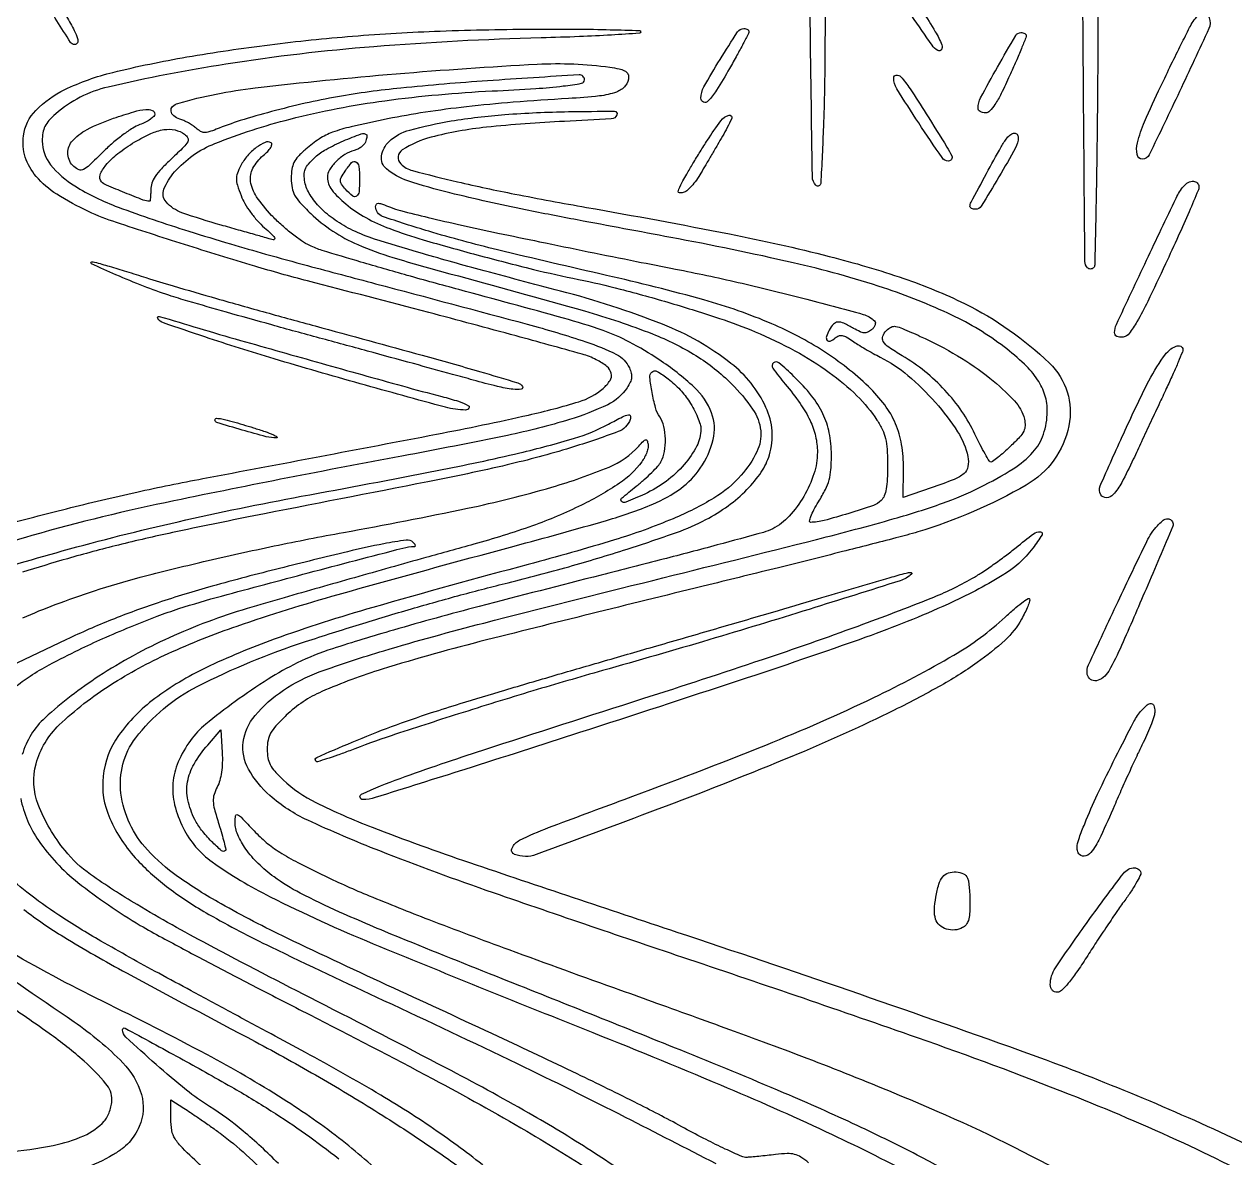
# Model space of a CAD drawing. Extents: x 118 to 879, y 65 to 960.
# Drawn here: x 375.5 to 676.9, y 509.8 to 792.1 of the extents above; entities that cross this region are included whole.
import ezdxf

# ---------------------------------------------------------------- set-up
doc = ezdxf.new("R2010")
doc.units = 0

msp = doc.modelspace()

# ---------------------------------------------------------------- linework, layer by layer
for points in [[(574.811658, 809.917031, -0.003627), (574.885532, 785.219109, -0.008291), (574.497306, 766.597162, -0.004601), (573.835481, 752.413753, -0.64801), (572.641468, 751.957472, -0.195188), (571.760163, 754.040014, -0.000307), (571.17627, 795.183036, -0.000571), (570.675986, 835.417726, -0.094706), (571.449756, 839.729662, -0.083429), (571.754809, 840.246885, -0.0892), (572.206142, 840.622062, -0.09569), (572.731582, 840.798983, -0.114364), (573.250526, 840.750189, -0.302597), (573.927776, 839.880496, -0.005842), (574.299476, 833.919259, -0.008258), (574.60093, 825.075218, -0.001828)], [(642.808853, 782.582422, -0.001384), (642.636444, 763.198602, -0.002257), (642.370413, 746.754962, -0.000292), (642.059422, 732.139656, -0.193395), (641.75, 731.415755, -0.099027), (641.406516, 731.187075, -0.09784), (641, 731.106822, -0.097833), (640.593483, 731.187195, -0.098996), (640.25, 731.415979, -0.19689), (639.604788, 732.954694, -0.000128), (639.227996, 780.141234, -0.000359), (638.907226, 825.897285, -0.0622), (639.482267, 830.75, -0.060789), (639.809639, 831.610283, -0.066308), (640.327144, 832.339062, -0.075015), (640.947716, 832.831882, -0.131095), (641.577905, 833, -0.398623), (642.518054, 832.10887, -0.007278), (642.810233, 824.614417, -0.006892), (642.945044, 811.929625, -0.000743)], [(599.192166, 795.291857, -0.01073), (602.369604, 790.218087, -0.042244), (603.984581, 786.905322, -0.239151), (603.865101, 785.718358, -0.409467), (602.974533, 785.51574, -0.102491), (601.558618, 786.855697, -0.002575), (596.505208, 794.186519, -0.001915), (591.415688, 801.713506, -0.148764), (591, 803.079731, -0.438618), (591.756988, 803.776641, -0.171015), (593.217853, 803.121891, -0.044599), (595.776036, 800.214266, -0.012865)], [(383, 800.044006, 0.108095), (383.13126, 799.443951, 0.007506), (383.88125, 797.874232, 0.010389), (384.850881, 796.018579, 0.007618), (386, 794, -0.009475), (387.977207, 790.496566, -0.052608), (388.797253, 788.500077, -0.172231), (388.738364, 787.4589, -0.302005), (388.047904, 787, -0.255123), (387.021943, 787.559938, -0.004784), (383.648003, 792.917005, -0.007134), (380.499462, 798.190866, -0.131742), (380, 800.053576, -0.15599), (380.115421, 800.414536, -0.097547), (380.440625, 800.721988, -0.079743), (380.926415, 800.929508, -0.061218), (381.5, 801, -0.061866), (382.073562, 800.928759, -0.080238), (382.559375, 800.719177, -0.09782), (382.884545, 800.408607, -0.154548)], [(670.576251, 793.661888, -0.202241), (670.488409, 790.975752, -0.002604), (663.181087, 775.332305, -0.002114), (655.637093, 759.571754, -0.287591), (653.927877, 758.5, -0.36395), (652.592259, 759.620635, -0.105842), (652.697462, 762.518018, -0.040486), (654.491651, 767.788424, -0.008631), (658.497872, 776.609484, -0.002194), (661.133267, 782.093666, -0.002873), (663.592225, 787.080599, -0.002114), (665.693817, 791.237711, -0.026925), (666.572062, 792.75, -0.047045), (667.783019, 794.266018, -0.145736), (668.911936, 794.902461, -0.23601), (669.860588, 794.670688, -0.125967)], [(555.971221, 790.25, -0.109955), (555.833753, 789.727748, -0.002119), (554.535763, 787.238492, -0.00501), (552.973222, 784.343323, -0.003323), (551.12497, 781.05125, -0.009968), (547.893515, 775.637747, -0.052013), (545.760886, 772.901336, -0.311575), (544.64089, 772.673419, -0.300448), (544, 773.643701, -0.128962), (544.738566, 776.459574, -0.009849), (548.759277, 783.279303, -0.006808), (553.123873, 790.148554, -0.252987), (554.698961, 791, -0.055899), (555.194532, 790.944423, -0.07748), (555.609366, 790.779688, -0.098828), (555.881852, 790.535991, -0.172288)], [(625.015028, 789.25, -0.101797), (624.916063, 788.714843, -0.00182), (623.803317, 786.003125, -0.004467), (622.462519, 782.849171, -0.002956), (620.868953, 779.25, -0.008366), (618.772517, 774.790648, -0.030103), (617.221285, 772.058474, -0.048061), (615.952843, 770.465996, -0.203265), (614.853926, 770, -0.058999), (614.144904, 770.083955, -0.077993), (613.544591, 770.331696, -0.0965), (613.142474, 770.698472, -0.161104), (613, 771.129177, -0.12285), (613.656602, 773.761229, -0.006487), (617.857213, 781.415389, -0.004015), (622.376687, 789.255515, -0.265979), (623.677199, 790, -0.054646), (624.184332, 789.944409, -0.073277), (624.615842, 789.779688, -0.091845), (624.908344, 789.536237, -0.169973)], [(600.088758, 769.778681, -0.000974), (605.266084, 761.488736, -0.028692), (606.454809, 759.307319, -0.251081), (606.410326, 758.425754, -0.262915), (605.656615, 758, -0.247643), (604.040869, 758.852539, -0.004185), (598.249482, 767.476155, -0.005969), (592.780935, 775.987519, -0.140704), (592, 778.707667, -0.38627), (592.64359, 779.41645, -0.237064), (593.772321, 778.979699, -0.038049), (596.072877, 776.015482, -0.005933)], [(408, 769.700888, -0.196891), (407.758744, 769.111976, -0.043576), (406.912082, 768.389995, -0.039007), (405.714503, 767.670484, -0.029023), (404.29645, 767.062556, 0.054618), (402.507202, 766.184742, 0.018063), (400.09103, 764.526943, 0.017744), (397.524725, 762.481387, 0.019241), (395.180856, 760.311291, -0.00577), (391.740922, 756.949845, -0.073201), (390.268285, 755.906991, -0.207947), (389.151957, 755.839946, -0.096674), (387.884406, 756.604611, -0.185821), (386.364063, 759.614124, -0.199231), (387.312446, 762.757991, -0.103415), (391.15933, 765.858691, -0.035982), (397.74925, 768.647792, -0.009673), (402.817271, 770.266192, -0.04688), (405.776172, 770.853878, -0.121837), (407.373287, 770.628639, -0.30611)], [(549.361981, 764.163563, -0.000082), (548.126835, 762.051892, -0.00005), (546.661453, 759.548117, -0.00005), (545.204522, 757.059916, -0.000087), (543.99775, 755.00024, -0.023611), (542.859508, 753.252936, -0.028059), (541.620742, 751.723242, -0.028723), (540.452422, 750.57538, -0.132996), (539.609504, 750.163314, -0.047735), (538.641673, 750.071234, -0.406552), (538.358183, 750.347683, -0.120531), (538.503317, 751.014792, -0.005782), (539.534889, 753.067467, -0.012578), (540.466235, 754.762585, -0.003465), (542.016129, 757.380817, -0.003498), (543.81399, 760.32366, -0.00365), (545.62792, 763.199568, -0.017473), (548.972052, 768.036089, -0.171208), (551.000478, 769.399449, -0.631601), (551.669018, 768.600522, -0.024806)], [(415.442882, 764.665424, -0.119256), (416.229571, 763.735281, -0.24449), (416.215706, 762.806488, -0.0751), (415.234139, 761.50023, -0.006109), (412.134011, 758.528583, 0.014879), (409.64375, 756.056277, 0.042305), (408.117598, 754.148431, 0.061662), (407.282961, 752.492954, 0.086164), (407, 750.863158, -0.00945), (406.979251, 749.765382, -0.015648), (406.915286, 748.841053, -0.009431), (406.8265, 748.100023, -0.374317), (406.711613, 748, -0.091418), (405.15501, 748.287001, -0.005157), (400.573551, 750.090235, -0.005018), (396.019774, 751.990477, -0.095297), (394.748178, 752.851822, -0.298016), (394.395631, 754.53787, -0.08118), (395.852626, 756.995459, -0.053654), (398.829916, 759.861934, -0.028843), (403.037262, 762.75, -0.030191), (407.02592, 764.844467, -0.067597), (410.300794, 765.815239, -0.091258), (413.052868, 765.735899, -0.105524)], [(623, 763.903925, -0.126688), (622.326532, 761.288602, -0.007425), (618.21705, 754.093158, -0.004824), (613.790241, 746.764968, -0.26007), (612.419017, 746, -0.044884), (611.875839, 746.048859, -0.064752), (611.416836, 746.195253, -0.084676), (611.106616, 746.410694, -0.201367), (611, 746.66469, -0.123531), (611.266642, 747.727472, -0.001164), (615.107429, 754.860047, -0.002775), (618.768225, 761.53191, -0.041047), (620.25155, 763.75, -0.067365), (621.169782, 764.631139, -0.144574), (622.085514, 764.958268, -0.242628), (622.731416, 764.66974, -0.170274)], [(459, 753.5, -0.019687), (458.87542, 750.337283, -0.219376), (458.274136, 749.263966, -0.341387), (457.286715, 749.293325, -0.036903), (455.523189, 750.974377, -0.028448), (454.525052, 752.212015, -0.149216), (454.248656, 753.030801, -0.132474), (454.459792, 753.916152, -0.020633), (455.391254, 755.474377, -0.038435), (457.03046, 757.600163, -0.34748), (458.111471, 757.783762, -0.246887), (458.83715, 756.690702, -0.025503)], [(668, 751.614764, -0.100715), (667.798436, 750.624248, -0.001641), (665.555254, 745.388666, -0.004204), (662.866974, 739.311489, -0.00277), (659.677462, 732.364764, -0.003539), (655.242503, 723.018299, -0.018384), (652.570884, 717.971767, -0.029833), (650.645456, 715.053995, -0.198064), (649.177462, 714.180449, -0.050008), (648.263894, 714.138595, -0.103712), (647.577363, 714.321841, -0.142217), (647.155874, 714.714547, -0.135367), (647, 715.279742, -0.109934), (647.454702, 717.322817, -0.000789), (654.972401, 733.309812, -0.001336), (662.318549, 748.761045, -0.060133), (664.220082, 751.75, -0.100121), (665.341076, 752.664866, -0.13091), (666.625495, 752.958265, -0.183516), (667.600714, 752.54738, -0.205066)], [(493.465775, 740.06722, 0.001137), (503.825157, 737.908536, 0.000711), (515.96343, 735.425928, 0.000713), (527.928717, 733.014182, 0.0013), (537.707604, 731.084063, -0.008388), (553.242129, 727.788455, -0.007298), (569.398612, 723.827498, -0.003054), (584.392592, 719.820709, -0.130271), (587.224664, 718.175336, -0.172257), (587.431214, 717.741373, -0.108295), (587.367387, 717.177349, -0.082456), (587.0354, 716.559368, -0.055196), (586.476804, 715.980749, -0.06225), (585.510552, 715.363611, -0.130964), (584.641606, 715.202256, -0.092826), (583.613486, 715.477924, -0.021622), (582.03013, 716.32313, 0.024281), (579.592707, 717.607647, 0.126579), (578.112122, 717.884174, 0.18815), (576.99954, 717.361577, 0.067181), (575.954163, 715.914354, 0.046452), (575.265371, 714.278639, 0.243039), (575.426502, 713.346176, 0.350329), (576.171241, 713.156871, 0.067027), (577.440587, 713.950692, -0.081054), (578.328011, 714.471804, -0.135234), (579.184187, 714.558035, -0.089351), (580.208296, 714.188044, -0.022233), (581.714753, 713.223777, 0.014474), (583.076166, 712.322275, 0.006557), (584.90734, 711.217555, 0.006486), (586.870944, 710.10174, 0.008831), (588.671937, 709.150086, -0.058203), (595.546539, 704.599478, -0.037037), (602.409309, 697.877408, -0.037356), (607.915783, 690.589277, -0.092108), (610.446417, 684.409342, -0.091791), (610.501212, 681.907163, -0.17743), (609.532579, 680.185105, -0.083926), (607.063339, 678.705796, -0.011112), (601.319588, 676.608699), (594.382456, 674.249228), (594.441228, 681.374614, 0.042865), (593.973345, 687.405202, 0.060203), (592.465439, 692.58335, 0.05985), (589.759003, 697.275475, 0.041744), (585.696707, 701.849763, 0.046801), (574.552245, 710.636245, 0.043172), (561.671669, 717.470461, 0.032306), (544.742392, 723.400619, 0.012317), (520.5, 729.531633, -0.003566), (493.342992, 735.896305, -0.01295), (476.224652, 740.509629, -0.011315), (464.720696, 744.217117, -0.319335), (463, 746.636564, -0.163543), (463.203643, 747.242507, -0.246309), (463.697352, 747.47455, -0.07818), (464.688956, 747.273865, -0.010013), (466.715775, 746.47429, 0.037356), (469.206771, 745.645755, 0.002834), (476.106345, 743.951786, 0.003891), (484.372529, 742.039795, 0.002953)], [(405.825028, 728.973719, 0.006088), (412.576722, 726.905502, 0.001617), (423.397152, 723.772457, 0.00164), (435.726281, 720.289433, 0.001688), (447.959598, 716.921219, -0.000705), (474.624025, 709.636041, -0.003924), (488.896941, 705.594091, -0.002222), (498.392684, 702.778467, -0.183138), (499.584733, 701.862899, -0.541129), (499.254932, 701.159515, -0.067353), (497.204806, 701.147542, -0.028066), (493.310884, 701.875358, -0.007777), (487.294642, 703.452951, 0.00106), (482.185129, 704.866398, 0.000179), (472.417801, 707.542292, 0.000196), (460.939089, 710.677788, 0.000174), (449, 713.929543, -0.001289), (437.122231, 717.193061, -0.001492), (425.828497, 720.363783, -0.00133), (416.280047, 723.10276, -0.008827), (411.543819, 724.566099, -0.0135), (405.237789, 726.827435, -0.009808), (398.344725, 729.668344, -0.005893), (392.27761, 732.394713, -0.763535), (392.36543, 732.913999, -0.094872), (393.003149, 732.856366, -0.001371), (396.676177, 731.792017, -0.00372), (400.935714, 730.510561, -0.002439)], [(419, 716.378108, 0.004386), (429.316881, 713.345297, 0.000707), (449.479779, 707.640553, 0.00068), (469.671323, 701.988148, 0.004822), (479.5, 699.353004, -0.014505), (483.609414, 698.165495, -0.051454), (486.118741, 697.065497, -0.454136), (486.251814, 696.416589, -0.234272), (485.4115, 696, -0.066558), (480.380339, 696.672703, -0.001847), (459.142144, 702.539843, -0.004305), (437.751492, 708.733362, -0.007959), (420.5, 714.190409, -0.002392), (410.192153, 717.687338, -0.160845), (408.734347, 718.797426, -0.704687), (409.112447, 719.319614, -0.002763)], [(598.629157, 714.346522, -0.028427), (607.86834, 709.52082, -0.033576), (615.975352, 703.911202, -0.03615), (622.046362, 698.315328, -0.128751), (624.549711, 693.708256, -0.068296), (624.723655, 692.061941, -0.111477), (624.373549, 690.708611, -0.069555), (623.329948, 689.228327, -0.014351), (621.076778, 686.958256, -0.008149), (619.431085, 685.443064, -0.011923), (617.930134, 684.168555, -0.007434), (616.645356, 683.160524, -0.171239), (616.207893, 683.019804, -0.255214), (615.823224, 683.244016, -0.006266), (614.751791, 685.069401, -0.012056), (613.543759, 687.311844, -0.007725), (612.245011, 689.969345, 0.040826), (609.002402, 695.623079, 0.036441), (604.770493, 700.908125, 0.035869), (599.741049, 705.603436, 0.036537), (594.121796, 709.5, -0.016302), (590.796243, 711.612216, -0.104257), (589.421891, 713.04505, -0.228818), (589.281926, 714.349183, -0.111059), (590.2, 715.8, -0.079497), (591.374465, 716.650465, -0.16108), (592.490431, 716.817598, -0.059304), (594.164409, 716.319476, -0.004201)], [(664, 711.059199, -0.096633), (663.874239, 710.41456, -0.00311), (662.858309, 707.953931, -0.00589), (661.602571, 705.061211, -0.004045), (660.113393, 701.809199, 0.000038), (658.298784, 697.928957, 0.00002), (656.03033, 693.076765, 0.00002), (653.698522, 688.08803, 0.00003), (651.67139, 683.75, -0.013093), (648.769964, 677.941609, -0.063336), (646.643326, 674.937116, -0.197469), (644.981469, 674.157958, -0.272918), (643.557278, 674.907322, -0.246925), (643.405408, 677.091813, -0.003125), (649.265803, 690.179531, -0.00886), (655.074374, 702.360121, -0.038097), (659.1936, 709.25, -0.058151), (660.671638, 710.897684, -0.09111), (662.298245, 711.876547, -0.190151), (663.465572, 711.858095, -0.303641)], [(541.148004, 698.054219, -0.021562), (542.239625, 696.179379, -0.021754), (543.162226, 694.222935, -0.022181), (543.813548, 692.453972, -0.077262), (544, 691.254559, -0.119787), (542.975131, 687.038058, -0.059203), (539.866568, 682.446593, -0.053989), (535.328493, 678.223072, -0.054306), (530, 675.07854, -0.007144), (525.307945, 673.03732, -0.289764), (524.255527, 673.215838, -0.453827), (524.266479, 674.034703, -0.009117), (527.870791, 676.992101, 0.013474), (529.887784, 678.676695, 0.014259), (531.772328, 680.436918, 0.013989), (533.305897, 682.040764, 0.060983), (534.060589, 683.113211, 0.080921), (534.925244, 685.638333, 0.048987), (535.148424, 688.797756, 0.049266), (534.755139, 691.906842, 0.088042), (533.755032, 694.272908, -0.075736), (532.699277, 696.60964, -0.023637), (531.835158, 700.369449, -0.017313), (531.290962, 704.121881, -0.227507), (531.74393, 705.410596, -0.336642), (533.104511, 705.596712, -0.037599), (535.876241, 703.746241, -0.038949), (538.818785, 701.050329, -0.045249)], [(432.556019, 691.565978, -0.007728), (435.466631, 690.624722, -0.019699), (437.53646, 689.827569, -0.056855), (438.432472, 689.313831, -0.712645), (438.355335, 689.065978, -0.071259), (435.750343, 689.357705, -0.007432), (429.804155, 690.994812, -0.002974), (423.493264, 692.874464, -0.330106), (423, 693.54018, -0.415735), (423.391431, 693.929584, -0.049675), (424.736452, 693.788572, -0.02069), (427.259269, 693.15754, -0.00271)], [(661.385765, 668.184837, -0.243126), (661.472885, 667.049363, -0.000583), (654.831456, 651.410134, -0.003192), (648.737789, 637.356585, -0.025075), (645.543513, 631, -0.091046), (644.16788, 629.358106, -0.132875), (642.459848, 628.579691, -0.192952), (641.017925, 628.898812, -0.197904), (640.21513, 630.121437, -0.157259), (640.512263, 632.550711, -0.001624), (647.865426, 648.29548, -0.003043), (655.039711, 663.290575, -0.070925), (657.675965, 667.194439, -0.033431), (658.906959, 668.384271, -0.110617), (659.900263, 668.902939, -0.187912), (660.711147, 668.812881, -0.134584)], [(626.641228, 661.596272, -0.093818), (619.01663, 654.743924, -0.030357), (605.530265, 647.648511, -0.020422), (585.086206, 639.41668, -0.006217), (553.5, 628.614617, -0.00076), (513.789755, 615.650222, -0.001992), (485.236531, 606.501871, -0.000696), (462.890272, 599.474445, -0.075969), (459.785681, 599, -0.804335), (459.497505, 600.313091, -0.021565), (469.072132, 604.237089, -0.007913), (489.684555, 611.297479, -0.001322), (529.5, 624.118894, 0.003534), (559.323927, 633.868647, 0.006708), (583.16851, 642.208027, 0.007463), (601.363156, 649.156122, 0.034569), (611.5, 654.038072, 0.016164), (613.840805, 655.474068, 0.007469), (616.79375, 657.483566, 0.007389), (619.837492, 659.689954, 0.010184), (622.5, 661.766532, -0.010299), (626.820521, 665.134657, -0.172338), (628.529167, 665.663641, -0.577104), (628.933746, 664.891948, -0.021917)], [(596.45, 655.12466, -0.109861), (593.630724, 653.48914, -0.001061), (570.957643, 646.358406, -0.00369), (546.01223, 638.772716, -0.003112), (519.5, 631.102988, 0.004363), (502.167063, 626.041706, 0.003512), (483.619154, 620.307139, 0.003374), (466.902271, 614.885352, 0.012751), (456.552895, 611.155844, -0.006555), (453.473261, 610.002759, -0.010408), (450.804716, 609.105559, -0.004625), (448.543584, 608.420265, -0.274183), (448.144392, 608.522274, -0.52786), (448.32459, 609.480011, -0.003791), (457.178648, 613.284814, -0.010522), (466.969256, 617.164008, -0.010506), (476.919369, 620.629934, -0.004556), (484.076064, 622.883529, -0.001315), (495.176315, 626.236186, -0.001322), (507.709744, 629.949701, -0.001409), (520, 633.518258, 0.00049), (533.009025, 637.269599, 0.000338), (547.7375, 641.543182, 0.00034), (561.898385, 645.672904, 0.000696), (573, 648.93544, -0.000177), (591.141554, 654.287345, -0.007117), (595.128601, 655.400598, -0.085392), (596.319248, 655.505258, -0.653162)], [(623.82613, 643.889063, -0.078663), (619.731134, 638.693147, -0.033334), (612.810802, 633.100395, -0.026381), (603.182253, 627.059683, -0.013398), (590.5, 620.444892, -0.015699), (566.676427, 609.732393, -0.00742), (535.330249, 597.345335, -0.002315), (502.976037, 585.282716, -0.18162), (497.606497, 585.32076, -0.437387), (496.969849, 586.915841, -0.16676), (498.854318, 588.838562, -0.026046), (506.05614, 591.993444, -0.002251), (524.856426, 598.990702, 0.007641), (560.163928, 612.566902, 0.016079), (587.04994, 624.397235, 0.020249), (606.986117, 634.958561, 0.055916), (619.718779, 644.42626, -0.010382), (621.959725, 646.433057, -0.018449), (623.897567, 647.976774, -0.014263), (625.452821, 649.057435, -0.482562), (625.82613, 648.933532, -0.167418), (625.836944, 648.375306, -0.01627), (625.373159, 647.084465, -0.019214), (624.693309, 645.545118, -0.014036)], [(657, 620.971483, -0.074615), (656.830953, 619.84499, -0.013901), (656.159928, 617.858158, -0.014616), (655.235002, 615.56072, -0.012889), (654.140179, 613.221483, 0.006604), (652.747724, 610.341176, 0.002434), (650.857191, 606.243186, 0.002412), (648.836, 601.747954, 0.002898), (646.979968, 597.5, -0.00691), (643.556157, 589.832129, -0.045799), (641.455806, 586.208506, -0.147527), (639.829662, 584.943796, -0.296637), (638.304742, 585.266686, -0.140557), (637.75508, 586.258379, -0.097646), (637.713657, 587.54625, -0.047154), (638.227332, 589.502699, -0.00874), (639.569131, 592.977854, -0.013383), (642.780215, 600.311286, -0.006455), (647.263219, 609.535379, -0.004022), (651.803933, 618.400794, -0.060641), (653.763751, 621.25, -0.037931), (655.152076, 622.599761, -0.197858), (656.149103, 622.91345, -0.306744), (656.788941, 622.394857, -0.073737)], [(423.556244, 602.108765, 0.042702), (422.770141, 600.20663, 0.087961), (422.560357, 598.615301, 0.055271), (422.872616, 596.61462, 0.009119), (423.967251, 592.857399, -0.005474), (424.69334, 590.431169, -0.008701), (425.25564, 588.337954, -0.003369), (425.689651, 586.551239, -0.259862), (425.612251, 586.278918, -0.392649), (424.632688, 586.242568, -0.020748), (422.141464, 588.576005, -0.02833), (419.6633, 591.401766, -0.047928), (417.9721, 594.054688, -0.065377), (416.25766, 598.883273, -0.095884), (416.17037, 603.376695, -0.088561), (417.788994, 607.832744, -0.048607), (421.183013, 612.564599), (424.5, 616.35138), (424.798582, 610.719978, -0.020873), (424.827823, 608.116433, -0.0282), (424.623528, 605.77131, -0.031827), (424.198097, 603.744662, -0.051722)], [(653.472122, 581.045108, -0.251639), (653.511049, 580.402825, -0.015732), (652.631335, 578.644808, -0.020199), (651.378875, 576.535448, -0.013372), (649.781139, 574.214789, 0.006571), (647.753542, 571.353866, 0.002893), (645.142999, 567.51855, 0.002862), (642.420975, 563.418783, 0.003839), (640.003539, 559.669681, -0.010452), (637.556824, 555.983147, -0.022407), (635.486943, 553.269651, -0.023894), (633.787607, 551.424323, -0.197193), (632.753539, 551, -0.094424), (632.043898, 551.13522, -0.112066), (631.481881, 551.519535, -0.107164), (631.123945, 552.124452, -0.08037), (631, 552.89056, -0.149777), (632.285652, 557.086169, -0.007714), (640.504071, 568.842073, -0.005929), (649.213928, 580.604078, -0.23455), (652.02597, 582, -0.093251), (652.396909, 581.930212, -0.052962), (652.803875, 581.7195, -0.050356), (653.182882, 581.410366, -0.058163)], [(610.393011, 579.418213, -0.056529), (610.628547, 578.508953, -0.011729), (610.821697, 576.866685, -0.012181), (610.955425, 574.938844, -0.011224), (611, 572.953396, -0.01821), (610.911014, 570.510828, -0.057769), (610.605511, 568.907098, -0.089428), (610.041353, 567.828807, -0.105131), (609.161673, 567.086525, -0.102562), (607.203798, 566.508686, -0.096914), (605.134914, 566.738537, -0.103857), (603.416987, 567.701378, -0.137265), (602.438138, 569.19491, -0.089034), (602.147473, 571.422815, -0.029666), (602.500725, 574.706034, -0.029186), (603.230289, 577.895833, -0.102205), (604.211931, 579.75, -0.14329), (605.613078, 580.699434, -0.091385), (607.578991, 580.953727, -0.097565), (609.397129, 580.493078, -0.192769)]]:
    msp.add_lwpolyline(points, format="xyb", close=True)
for points in [[(369.889625, 667.172844, -0.006676), (386.006986, 671.423802, -0.006559), (403.520011, 675.550384, -0.008022), (420, 678.929635, 0.000718), (478.140536, 689.969105, 0.008123), (501.088231, 694.748149, 0.018444), (513.624454, 698.06229, 0.104131), (519.653336, 701.378236, 0.072866), (521.371356, 703.357102, 0.203504), (521.672349, 705.132307, 0.168591), (520.598307, 706.816815, 0.048011), (517.953246, 708.524177, 0.051457), (514.447297, 709.90189, 0.001298), (497.959479, 714.447399, 0.002322), (476.212183, 720.273807, 0.000897), (446, 728.160013, -0.009404), (432.895902, 731.819769, -0.003947), (415.397133, 737.214461, -0.002879), (398.450053, 742.693482, -0.028583), (391.5, 745.434043, -0.033109), (383.612505, 749.732215, -0.073976), (378.458481, 754.187614, -0.100391), (375.775954, 758.981337, -0.111306), (375.308187, 764.26104, -0.161701), (378.414703, 770.62755, -0.086793), (385.590308, 775.783492, -0.052702), (397.594534, 780.092063, -0.01731), (416, 783.912732, -0.011211), (436.632101, 786.981158, -0.011405), (457.263121, 789.101386, -0.010745), (479.066361, 790.369816, -0.007918), (503.25, 790.872553, -0.00306), (513.123777, 790.860994, -0.005102), (521.435938, 790.715567, -0.001046), (528.669845, 790.500018, -0.404907), (529, 790.159166, -0.395428), (528.671025, 789.808235, -0.001126), (521.729687, 789.375169, -0.005295), (513.740225, 788.979644, -0.003181), (504.25, 788.670988, 0.013311), (462.543054, 786.468103, 0.019006), (425.732771, 782.126774, 0.018224), (396.386356, 776.426663, 0.123686), (383.344415, 769.72925, 0.028079), (381.643251, 768.057506, 0.069693), (380.661085, 766.618226, 0.076197), (380.161365, 765.044973, 0.038884), (380, 762.973133, 0.171321), (382.077734, 757.087245, 0.085392), (388.086782, 751.798474, 0.048753), (398.880422, 746.532112, 0.014002), (416.5, 740.526451, 0.002454), (426.8807, 737.365406, 0.004157), (435.608367, 734.833328, 0.00307), (446.013208, 731.977029, 0.000772), (463, 727.453935, -0.001212), (500.757479, 717.364644, -0.014174), (515.360372, 712.97702, -0.035898), (522.968889, 709.831765, -0.171531), (526.181846, 706.500236, -0.045007), (526.649525, 705.167855, -0.090203), (526.724736, 704.058667, -0.083224), (526.404135, 702.936484, -0.033937), (525.623863, 701.548695, -0.137234), (520.781416, 697.318714, -0.03762), (511.24354, 693.619082, -0.022535), (495.821217, 689.685145, -0.0052), (469.5, 684.505778, 0.004899), (412.79019, 673.382092, 0.018182), (377.409181, 664.729388, 0.028836), (352.975605, 656.254615, 0.051303)], [(530.907267, 501.738355, 0.015011), (516.633899, 511.512299, 0.013084), (501.139649, 520.889614, 0.008937), (480.517618, 532.16093, 0.002638), (448.527528, 548.695738, -0.003805), (421.129492, 562.93822, -0.012948), (403.59924, 572.810683, -0.018727), (392.026928, 580.330472, -0.069053), (385.670278, 586.271054, -0.077139), (378.999029, 597.726303, -0.161684), (378.461284, 607.902877, -0.136207), (384.236843, 617.569776, -0.048692), (397, 627.561389, -0.034851), (411.364694, 635.356966, -0.024125), (428.543712, 642.204537, -0.014149), (453.71359, 650.066757, -0.003091), (497.5, 662.104178, 0.00464), (520.506601, 668.50573, 0.028859), (532.051848, 672.568506, 0.058524), (538.977995, 676.469889, 0.085247), (543.850177, 681.486297, 0.090859), (547.063467, 688.691196, 0.151716), (546.650059, 695.260885, 0.115502), (542.310483, 701.686917, 0.041138), (533.535427, 708.562457, 0.022962), (526.206708, 712.920443, 0.038515), (519.649842, 715.798088, 0.016878), (509.822328, 718.868467, 0.001369), (483.755263, 725.979751, -0.002481), (470.892349, 729.519598, -0.003386), (459.338754, 732.845438, -0.002229), (449.675876, 735.744913, -0.038736), (446.617203, 736.943263, -0.038646), (444.574084, 738.135133, -0.016186), (442.012785, 740.03305, -0.015901), (439.390993, 742.249811, -0.019899), (437.111939, 744.475157, -0.03879), (433.354597, 749.12165, -0.115929), (431.879937, 752.905486, -0.159196), (432.465262, 756.216919, -0.095437), (435.003798, 759.349742, 0.025137), (436.143208, 760.410721, 0.054711), (436.876136, 761.352263, 0.092546), (437.15663, 762.080679, 0.309399), (436.959822, 762.524831, 0.243265), (435.469789, 762.638764, 0.060943), (433.289148, 761.382442, 0.05423), (431.082881, 759.315656, 0.058172), (429.431755, 756.86803, 0.029052), (428.573785, 754.942469, 0.092465), (428.327253, 753.561586, 0.074677), (428.569879, 752.027051, 0.014731), (429.489609, 749.388038, 0.04147), (430.440683, 747.407555, 0.025124), (431.868434, 745.23229, 0.024624), (433.562663, 743.138506, 0.031512), (435.328663, 741.397583, -0.011526), (436.943847, 739.927818, -0.046847), (437.815013, 738.926142, -0.285527), (437.842294, 738.513074, -0.356613), (437.5, 738.370214, 0.003194), (436.206224, 738.746927, 0.000268), (432.85814, 739.696702, 0.000357), (428.862774, 740.8247, 0.000276), (424.506434, 742.048659, -0.016733), (414.76351, 745.135356, -0.12875), (410.834015, 747.802747, -0.281485), (410.293366, 750.96048, -0.085541), (412.940703, 755.279683, -0.118576), (423.004306, 762.376625, -0.032074), (441.689009, 768.445123, -0.02916), (465.335055, 773.032127, -0.021268), (492, 775.459265, 0.003733), (502.890497, 776.066603, 0.013921), (509.724388, 776.690314, 0.012966), (514.283295, 777.355031, 0.365051), (515, 778.205865, 0.432339), (513.660869, 779.465093, 0.001737), (490.888697, 777.983797, 0.007728), (469.317195, 776.170003, 0.018787), (453.5, 773.990824, 0.011779), (445.462381, 772.377933, 0.01004), (437.066794, 770.308502, 0.010347), (429.305694, 768.056203, 0.020758), (423.3001, 765.900337, -0.021374), (421.491924, 765.253759, -0.089444), (420.349798, 765.113421, -0.117068), (419.393673, 765.397937, -0.049719), (418.3001, 766.181392, 0.032606), (417.447628, 766.837317, 0.020056), (416.367842, 767.500128, 0.02008), (415.242288, 768.072252, 0.033591), (414.25, 768.449107, -0.097683), (412.725286, 769.263449, -0.191946), (412.069105, 770.447024, -0.229804), (412.456435, 771.597224, -0.12949), (413.75, 772.366767, -0.040862), (433.030754, 776.223723, -0.008085), (468.111437, 779.728882, -0.0077), (503.240979, 782.121924, -0.047243), (521.360429, 781.364076, -0.017982), (523.609984, 780.97288, -0.065054), (524.978317, 780.49183, -0.118337), (525.726043, 779.857458, -0.159239), (526, 779.019064, -0.176305), (525.169934, 776.738167, -0.131827), (522.960393, 775.191877, -0.060425), (518.714926, 774.207842, -0.012268), (511, 773.569712, 0.005201), (497.26656, 772.628965, 0.00842), (485.612698, 771.511019, 0.009694), (475.381387, 770.153993, 0.012313), (466, 768.486796, 0.005417), (456.884373, 766.531143, 0.032843), (452.254758, 765.16053, 0.055767), (448.98713, 763.521539, 0.036066), (445.611091, 760.963395, 0.024325), (443.700461, 759.113778, 0.072857), (442.665518, 757.625166, 0.080847), (442.159136, 755.992354, 0.034859), (442, 753.71257, 0.042497), (442.203492, 751.322687, 0.084078), (442.832183, 749.532005, 0.06072), (444.158998, 747.699563, 0.013952), (446.838299, 744.968824, 0.04551), (452.315529, 740.575295, 0.043995), (458.557618, 737.188241, 0.028973), (467.295815, 733.985741, 0.007806), (481.5, 729.935819, -0.003871), (514.989735, 720.671549, -0.023774), (531.955224, 714.952024, -0.046111), (542.759117, 709.533734, -0.056273), (551.622121, 702.520022, -0.045927), (556.883301, 696.23731, -0.125921), (558.87855, 690.852094, -0.142259), (557.929545, 685.586727, -0.065304), (554.006261, 679.744453, -0.076588), (547.232852, 674.083945, -0.0366), (537.093573, 668.932463, -0.025286), (522.479967, 663.658362, -0.008855), (501, 657.526211, 0.004687), (462.312993, 646.829687, 0.016448), (437.71508, 638.895554, 0.025463), (420.695179, 631.783242, 0.048385), (408, 624.113948, 0.077898), (398.990396, 614.918358, 0.12887), (395.150607, 604.82052, 0.131924), (396.796255, 594.308438, 0.083629), (403.679273, 583.904938, 0.045035), (411.48126, 576.930847, 0.030421), (421.480059, 570.400019, 0.017052), (436.898267, 562.301082, 0.003402), (465, 548.976318, -0.003123), (498.241788, 533.237065, -0.005708), (525.126774, 519.921335, -0.001525), (547.705158, 508.328893, -0.285303)], [(689.5, 500.539966, 0.018509), (664.219788, 513.382575, 0.014259), (635.775904, 525.559805, 0.009859), (597.966818, 539.630586, 0.003119), (541, 559.163379, -0.002229), (492.322133, 575.757273, -0.009964), (464.033643, 586.177161, -0.015378), (446.096143, 593.837321, -0.071666), (436.697421, 599.960806, -0.085704), (431.346325, 606.587888, -0.15997), (430.050263, 613.289756, -0.146043), (432.967731, 619.889009, -0.067527), (440.027385, 626.202416, -0.062024), (448.984903, 630.762838, -0.014455), (465.040672, 636.050013, -0.009395), (489.950053, 642.955128, -0.002192), (532, 653.568965, 0.00102), (572.785299, 663.761969, 0.007543), (592.143011, 668.953575, 0.015989), (604.117887, 672.777417, 0.029743), (613.5, 676.750003, 0.023742), (621.764564, 681.345517, 0.07238), (626.66562, 685.469092, 0.100593), (629.284363, 689.976549, 0.077829), (630.250051, 695.586737, 0.078772), (629.66551, 699.672514, 0.072299), (627.841414, 703.510529, 0.056392), (624.555067, 707.406833, 0.026042), (619.5, 711.711355, 0.053107), (606.4857, 719.640335, 0.030943), (589.486402, 726.414576, 0.023284), (566.987678, 732.660325, 0.010036), (536.5, 738.972461, -0.00061), (513.192709, 743.341482, -0.003149), (500.31672, 745.855464, -0.005346), (490.933726, 747.853511, -0.005186), (481.5, 750.071042, -0.018939), (470.98661, 753.084176, -0.096163), (465.690231, 756.037911, -0.258989), (464.467694, 759.251777, -0.169922), (466.341384, 762.850988, -0.123189), (471.481851, 765.71992, -0.024657), (481.819519, 767.97308, -0.02286), (495.188801, 769.579503, -0.014141), (511, 770.300879, -0.003604), (522.460662, 770.416696, -0.534772), (523.083742, 769.4892, -0.287585), (521.692524, 768.495732, -0.003403), (510, 767.872352, 0.014295), (490.573766, 766.411728, 0.037596), (476.837622, 763.929309, 0.078957), (469.649507, 760.791995, 0.479075), (469.270512, 757.300917, 0.133236), (472.219765, 755.610384, 0.006343), (483.381269, 752.844797, 0.009258), (497.658279, 749.776601, 0.004872), (515.5, 746.466769, -0.005002), (551.113383, 739.850465, -0.0139), (575.944174, 734.258946, -0.01952), (594.531352, 728.746198, -0.032247), (609.660034, 722.495071, -0.077756), (630.769904, 707.693705, -0.257047), (635.630534, 692.030172, -0.21441), (625.011835, 677.303989, -0.0582), (598, 665.64811, -0.009796), (592.571598, 664.136913, -0.00093), (579.21875, 660.726507, -0.001189), (563.279715, 656.727441, -0.000936), (546, 652.46997, 0.001751), (490.596739, 638.72363, 0.013227), (464.632346, 631.449436, 0.027902), (449.616587, 625.8762, 0.089189), (440.767121, 619.962569, 0.014595), (438.191235, 617.330467, 0.057798), (436.859717, 615.504055, 0.080862), (436.213687, 613.751173, 0.04797), (436, 611.529002, 0.043418), (436.187329, 609.375793, 0.077359), (436.758989, 607.695739, 0.062259), (437.908938, 606.038949, 0.019818), (440.005263, 603.880212, 0.076112), (448.11155, 598.232616, 0.021902), (462.152196, 592.083708, 0.010627), (486.387768, 583.299406, 0.001415), (538, 565.986617, -0.005644), (623.461786, 536.512824, -0.022491), (674.760044, 515.524302, -0.035199), (711.147918, 495.469821, -0.038013)], [(570.803893, 508.51156, 0.030243), (568.873091, 509.946245, 0.083206), (567.32398, 510.624226, 0.071892), (565.509346, 510.811752, 0.018631), (562.572779, 510.582766, -0.002012), (560.482163, 510.349635, -0.002028), (558.395356, 510.133985, -0.001976), (556.575699, 509.96066, -0.008198), (555.47524, 509.878395, -0.118478), (554.149828, 510.116344, -0.00585), (550.078433, 511.959929, -0.009185), (545.267099, 514.315375, -0.006485), (539.94641, 517.13019, 0.008578), (528.307496, 523.22533, 0.004115), (513.175094, 530.666794, 0.003161), (493.553724, 539.96366, 0.001394), (467.5, 552.01883, -0.00421), (440.839795, 564.537403, -0.015974), (424.507481, 573.027057, -0.025518), (413.668372, 579.857984, -0.053231), (406.172416, 586.428777, -0.155289), (399.588392, 600.538585, -0.196749), (403.255219, 614.31932, -0.113264), (418.597818, 627.154211, -0.038958), (445.5, 638.312988, -0.003743), (459.012881, 642.609234, -0.004376), (471.903782, 646.478427, -0.004605), (484.218868, 649.934925, -0.005345), (496, 652.990007, 0.007898), (511.078983, 656.982578, 0.008599), (525.600751, 661.345039, 0.008558), (537.948919, 665.521463, 0.034632), (545.224434, 668.705239, 0.036651), (550.745929, 672.128605, 0.041364), (555.473056, 676.199533, 0.045328), (559.038361, 680.549669, 0.076368), (561.059079, 684.802851, 0.184141), (560.190616, 696.661259, 0.117635), (551.489479, 707.610233, 0.072913), (534.438986, 717.362182, 0.029811), (509, 725.633559, -0.002213), (488.806382, 730.987902, -0.005175), (473.761346, 735.215998, -0.005675), (462.7367, 738.574004, -0.036425), (457.324028, 740.734829, -0.037264), (452.899653, 743.310181, -0.04703), (449.265387, 746.344199, -0.053427), (446.677517, 749.581111, -0.092835), (445.397532, 752.762338, -0.04407), (445.196585, 754.593301, -0.104177), (445.449658, 755.935406, -0.084329), (446.265548, 757.230315, -0.022238), (447.984682, 758.985691, -0.06409), (450.661586, 760.910348, -0.021743), (454.983742, 763.008165, -0.013976), (459.384409, 764.768093, -0.271089), (460.773539, 764.519671, -0.238272), (460.84748, 764.343092, -0.026827), (460.791681, 763.898663, -0.0279), (460.659578, 763.345261, -0.019076), (460.451181, 762.733375, -0.091134), (460.063432, 762.098341, -0.048843), (459.384801, 761.474636, -0.046423), (458.542572, 760.95494, -0.053596), (457.657743, 760.628947, 0.080458), (455.365078, 759.642077, 0.05556), (453.160257, 757.866222, 0.057791), (451.527765, 755.789863, 0.138586), (451, 753.922322, 0.16964), (452.071762, 750.854298, 0.052638), (455.549123, 747.320432, 0.045773), (460.562582, 743.914069, 0.036516), (466.5, 741.174401, 0.018972), (474.846213, 738.395821, 0.005158), (488.239422, 734.644147, 0.005465), (502.277057, 731.031744, 0.010822), (513.5, 728.530319, -0.014571), (523.931179, 726.123148, -0.00809), (536.508467, 722.613611, -0.008036), (548.644247, 718.801416, -0.019106), (557.5, 715.481759, -0.025146), (567.413, 710.728204, -0.032435), (575.953953, 705.346473, -0.036142), (582.858527, 699.538325, -0.055138), (587.832186, 693.5, -0.032241), (589.194772, 691.088935, -0.054703), (589.968293, 688.906628, -0.04344), (590.350555, 686.279858, -0.013491), (590.47315, 682.288301, -0.011726), (590.403793, 678.773181, -0.033276), (590.13551, 676.337546, -0.049035), (589.654366, 674.627189, -0.10346), (588.904246, 673.478261, -0.11383), (586.952486, 672.255899, -0.008045), (580.799948, 670.239165, -0.010724), (574.654859, 668.477331, -0.060973), (571.291305, 668.017138, -0.477223), (571.0217, 668.340851, -0.043631), (571.358191, 669.496762, -0.031202), (572.122401, 671.150553, -0.015135), (573.291305, 673.166211, 0.020612), (575.012159, 676.209981, 0.051827), (575.931987, 678.583014, 0.049418), (576.367699, 681.160391, 0.017351), (576.495504, 684.916211, 0.049437), (575.959337, 690.288265, 0.062259), (574.375759, 695.025124, 0.0565), (571.530629, 699.564519, 0.032216), (567.173433, 704.363774, 0.017004), (563.423943, 707.754702, 0.368642), (562.045689, 707.747605, 0.389838), (561.891857, 706.425658, 0.017322), (564.976364, 702.469524, -0.021157), (568.729737, 697.578643, -0.042726), (571.170255, 693.383106, -0.052589), (572.537299, 689.473423, -0.057886), (573, 685.490178, -0.078883), (572.149561, 680.133178, -0.053457), (569.615438, 674.484251, -0.05399), (565.987372, 669.574374, -0.087545), (561.87315, 666.434403, -0.052094), (559.567188, 665.531623, -0.001168), (548.083344, 662.393807, -0.002624), (534.597104, 658.818531, -0.00177), (519.174843, 654.874725, 0.002307), (488.78768, 647.069305, 0.006318), (467.417601, 641.185323, 0.008073), (452.234573, 636.530882, 0.034982), (443.5, 633.006279, 0.02742), (436.2567, 628.970808, 0.016128), (428.046296, 623.409248, 0.01489), (420.687358, 617.728372, 0.064261), (416.907193, 613.713186, 0.055091), (413.854604, 608.34246, 0.080853), (412.53737, 603.083276, 0.081161), (412.958191, 597.692665, 0.055952), (415.071937, 591.931786, 0.122804), (422.325819, 583.455359, 0.038413), (436.762302, 574.766558, 0.018726), (462.374279, 563.096104, 0.002779), (515, 541.798619, -0.004756), (548.90726, 527.920216, -0.00975), (575.153524, 516.277592, -0.01209), (596.678158, 505.581339, -0.015798)], [(360.48625, 653.658644, -0.007736), (384.980686, 660.895834, -0.012059), (413.797333, 668.183412, -0.010284), (444.5, 674.503677, 0.00242), (478.300913, 680.909384, 0.009682), (498.896935, 685.331477, 0.015072), (512.503108, 688.965577, 0.050814), (521, 692.484924, -0.006049), (524.466672, 694.299076, -0.066411), (525.945279, 694.817791, -0.398832), (526.451561, 694.504436, -0.157273), (526.402675, 693.606971, -0.215344), (523.370262, 690.606046, -0.014406), (511.515488, 686.58309, -0.017356), (495.789597, 682.338318, -0.00914), (476, 678.106802, 0.000509), (432.651954, 669.617553, 0.003924), (412.391539, 665.462955, 0.008171), (398.982717, 662.373617, 0.009328), (386.264942, 658.970776, 0.006854), (375.037467, 655.573774, 0.016241)], [(375.182578, 644.223542, -0.016653), (383.208941, 647.535984, -0.009803), (393, 650.982851, -0.01591), (404.366501, 654.338528, -0.006295), (420.18296, 658.25376, -0.006108), (437.766652, 662.146268, -0.006592), (455, 665.504521, 0.006687), (485.858594, 671.523988, 0.019631), (506.857113, 676.780279, 0.026736), (521.118004, 681.792705, 0.111959), (528.5, 687.001082, -0.010175), (529.693484, 688.272695, -0.149935), (530.225493, 688.562698, -0.361551), (530.581394, 688.371753, -0.046775), (530.848325, 687.480604, -0.09825), (530.849751, 686.629819, -0.037463), (530.533178, 685.481878, -0.035305), (529.991637, 684.251269, -0.036225), (529.286346, 683.120179, -0.087897), (523.696488, 677.748678, -0.033399), (514.29515, 672.32375, -0.028649), (502.052537, 667.157613, -0.018817), (487.451724, 662.570578, 0.001834), (475.486203, 659.253379, 0.000585), (457.704501, 654.231001, 0.000517), (440.207308, 649.247333, 0.003002), (431, 646.554651, 0.033962), (411.619547, 639.294779, 0.037548), (394.071168, 629.676669, 0.04034), (380.684028, 619.349473, 0.141474), (375.030316, 610.169362, 0.117287)], [(373.159324, 626.889729, -0.030552), (376.988158, 629.75348, -0.024028), (381.752363, 632.564477, -0.007572), (389.127178, 636.309342, -0.009632), (395.085798, 639.081511, -0.006594), (401.949859, 642.007891, -0.006649), (408.640661, 644.653276, -0.013363), (414, 646.527948, -0.011299), (424.666218, 649.678042, -0.001695), (446.240066, 655.444477, -0.000472), (469.775406, 661.626061, -0.064064), (472.681909, 662, 0.25088), (472.857458, 662.094, 0.222961), (472.888438, 662.300623, 0.090714), (472.720927, 662.629694, 0.033416), (472.376603, 663.023397, 0.234671), (470.643406, 663.606233, 0.013869), (465.013651, 662.672629, 0.011277), (456.009909, 660.709938, 0.001957), (439.096844, 656.551389, 0.006653), (422.267263, 652.104708, 0.012584), (408.849532, 648.001293, 0.01478), (397.244733, 643.745295, 0.015391), (386.069549, 638.863593), (373.639097, 632.971584)], [(374.62287, 599.283904, 0.102537), (379.072379, 588.773159, 0.074545), (388.855363, 578.347981, 0.033242), (404.413457, 567.660825, 0.010796), (409.809475, 564.615227, 0.001718), (420.524578, 558.916203, 0.001903), (433.199436, 552.29217, 0.001665), (446.5, 545.461542, -0.004631), (477.272725, 529.426566, -0.009928), (500.643116, 516.369967, -0.012361), (518.00418, 505.628584, -0.037812)], [(610.147738, 503.725538, 0.009899), (598.814992, 509.943989, 0.011635), (582.890624, 517.809719, 0.008279), (564.707302, 525.907332, 0.004957), (538.809844, 536.628175, 0.001114), (494.5, 554.344086, -0.001999), (469.083026, 564.558483, -0.008521), (454.03228, 570.977992, -0.013895), (444.189899, 575.708053, -0.039215), (437.706458, 579.720385, -0.035203), (433.772863, 583.053415, -0.044653), (430.676432, 586.668796, -0.051092), (428.657713, 590.220127, -0.104072), (428, 593.345799, -0.040211), (428.130834, 594.970015, -0.495615), (428.602076, 595.221232, -0.094026), (429.521193, 594.567841, -0.002857), (432.755684, 591.161889, 0.031419), (435.771996, 588.328656, 0.031009), (439.132279, 585.882249, 0.022619), (443.604328, 583.309435, 0.007664), (450.327419, 579.965842, 0.013471), (461.394481, 575.033674, 0.005997), (476.222193, 569.106022, 0.004399), (496.159551, 561.612566, 0.001688), (524, 551.533791, -0.000509), (532.945117, 548.319319, -0.000371), (542.884375, 544.727837, -0.000375), (552.305479, 541.307701, -0.000824), (559.5, 538.676339, -0.013794), (602.77689, 521.39766, -0.025835), (636.556991, 504.698682, -0.029869)], [(491.82374, 506.203519, 0.020802), (479.270412, 515.723012, 0.017893), (464.265224, 525.371121, 0.010198), (445.5, 535.997387, -0.000069), (436.954647, 540.610357, -0.000043), (426.940625, 546.019047, -0.000043), (417.069042, 551.353003, -0.000078), (409, 555.715519, -0.006487), (394.602586, 563.745517, -0.015203), (384.112842, 570.207783, -0.020039), (376.165295, 575.913076, -0.031311), (369.865071, 581.498057, -0.027715)], [(375.394301, 571.607824, 0.026534), (385.33665, 564.793314, 0.013316), (400.947192, 555.83091, 0.001972), (433, 538.709471, -0.009579), (449.054561, 529.817168, -0.009531), (464.784025, 520.301952, -0.01), (478.598635, 511.189774, -0.0231), (488.5, 503.67382, -0.01921)], [(360.068564, 562.439525, -0.006274), (387.904444, 543.665647, -0.047085), (400.055721, 533.430379, -0.12356), (404.668512, 525.57208, -0.17717), (404.142746, 517.589797, -0.035827), (402.976892, 515.393988, -0.046605), (401.594416, 513.586196, -0.044604), (399.850531, 512.007753, -0.029109), (397.591097, 510.500518, -0.048852), (390.160773, 507.070626, -0.039444)], [(467.038696, 503.092751, 0.031391), (454.670029, 514.05513, 0.024387), (439.96571, 524.412821, 0.018908), (420.970721, 535.468338, 0.008254), (395, 548.751435, -0.018132), (370.59578, 561.847789, -0.045955)], [(371.039531, 511.186865, 0.030872), (382.707611, 512.847177, 0.051903), (390.346109, 515.266938, 0.106585), (395.419027, 518.910526, 0.060748), (396.152552, 519.950672, 0.036296), (396.771006, 521.334412, 0.035861), (397.193152, 522.824562, 0.051136), (397.333333, 524.191652, 0.177246), (395.856034, 528.228092, 0.03563), (390.424585, 533.796736, 0.026796), (381.6948, 540.756541, 0.009946), (368.721756, 549.624069, -0.003529)], [(438.796832, 508.330789, 0.023002), (430.014642, 516.42805, 0.034717), (421.606897, 522.551054, -0.029984), (415.881872, 526.638062, -0.011168), (408.332972, 533.025754, -0.004682), (400.825685, 539.797995, -0.209868), (400, 541.678502, -0.568323), (400.619542, 542.047513, -0.000911), (414.234381, 534.640859, -0.005272), (427.089991, 527.439788, -0.010916), (436.942604, 521.493874, -0.025812), (453.826993, 509.530879, -0.043334)], [(419.788261, 507.517245, -0.005821), (414.903356, 512.221003, -0.054321), (413.058066, 514.483819, -0.101751), (412.253852, 516.540328, -0.042518), (412, 519.520143), (412, 524.196403), (415.25, 522.140226, -0.007931), (416.889243, 521.066345, -0.002666), (419.247746, 519.448814, -0.002651), (421.838348, 517.631296, -0.003033), (424.29552, 515.86537, -0.029301), (430.793372, 510.526394, -0.024042), (437.089128, 504.115428, -0.02472)]]:
    msp.add_lwpolyline(points, format="xyb")

doc.saveas('drawing.dxf')
